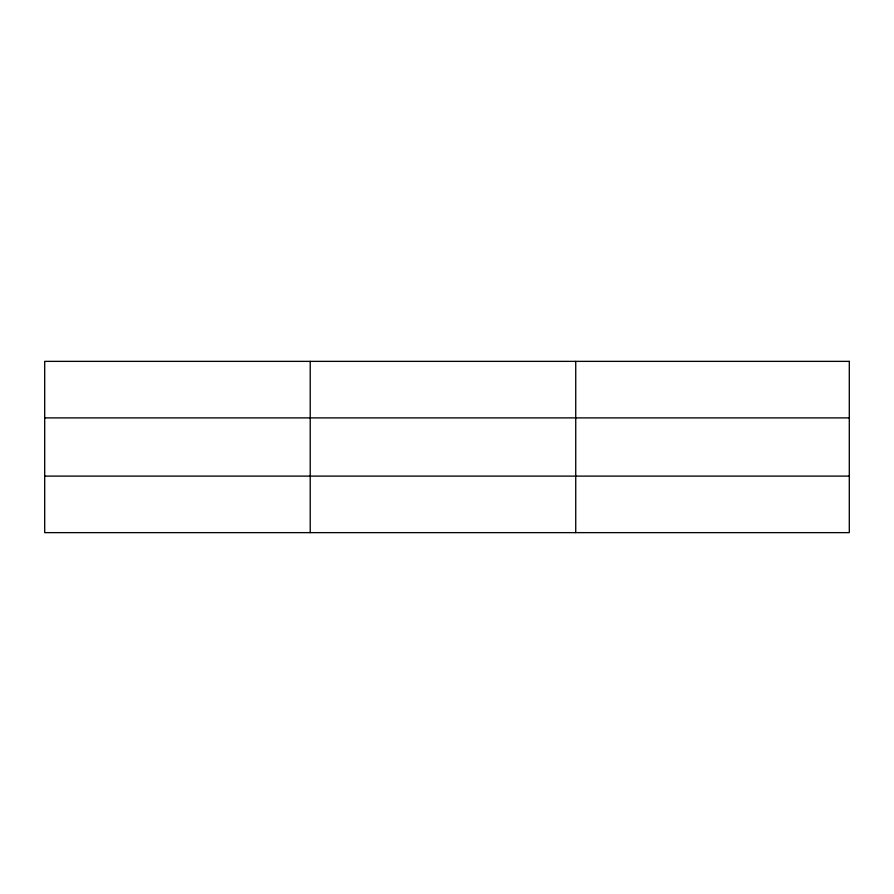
<?xml version="1.0" encoding="UTF-8"?>
<svg xmlns="http://www.w3.org/2000/svg" width="894" height="894" viewBox="0 0 894 894"><rect width="100%" height="100%" fill="white"/><g stroke="black" fill="none" stroke-linecap="round" stroke-linejoin="round"><path stroke-width="1.34" d="M310.218 361.366L310.218 532.634M575.736 361.366L575.736 532.634M44.7 417.889L849.3 417.889M44.7 476.111L849.3 476.111M849.3 361.366L849.3 532.634L44.7 532.634L44.7 361.366L849.3 361.366"/></g></svg>
